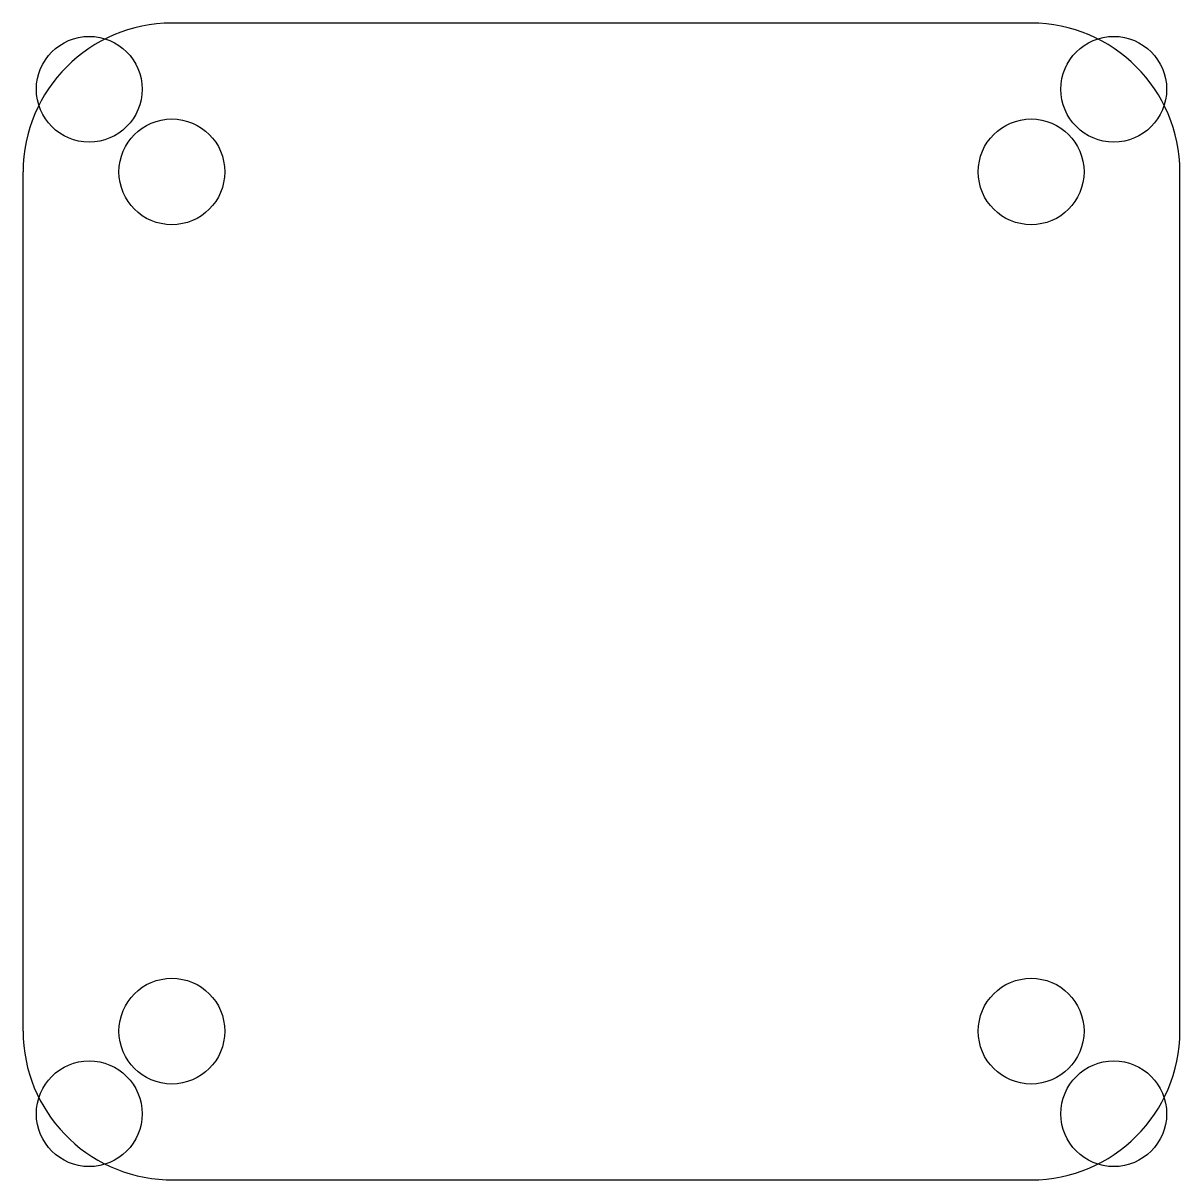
# Model space of a CAD drawing. Header units: millimetres. Extents: x -17.5 to 17.5, y -17.5 to 17.5.
import ezdxf

# ---------------------------------------------------------------- set-up
doc = ezdxf.new("R2010")
doc.units = ezdxf.units.MM
doc.layers.add('Sketch', color=7, linetype='CONTINUOUS')

msp = doc.modelspace()

# ---------------------------------------------------------------- linework, layer by layer
at = {"layer": 'Sketch'}
for p, q in [((13, 17.5), (-13, 17.5)), ((-17.5, -13), (-17.5, 13)), ((17.5, -13), (17.5, 13)), ((-13.167, -17.497), (13, -17.5))]:
    msp.add_line(p, q, dxfattribs=at)
for centre in [(-15.5, 15.5), (15.5, 15.5), (-13, 13), (13, 13), (-13, -13), (13, -13), (-15.5, -15.5), (15.5, -15.5)]:
    msp.add_circle(centre, 1.6, dxfattribs=at)
for centre, start, end in [((-13, 13), 90, 180), ((13, 13), 0, 90), ((-13, -13), 180, -92.1319), ((13, -13), -90, 0)]:
    msp.add_arc(centre, 4.5, start, end, dxfattribs=at)

doc.saveas('drawing.dxf')
